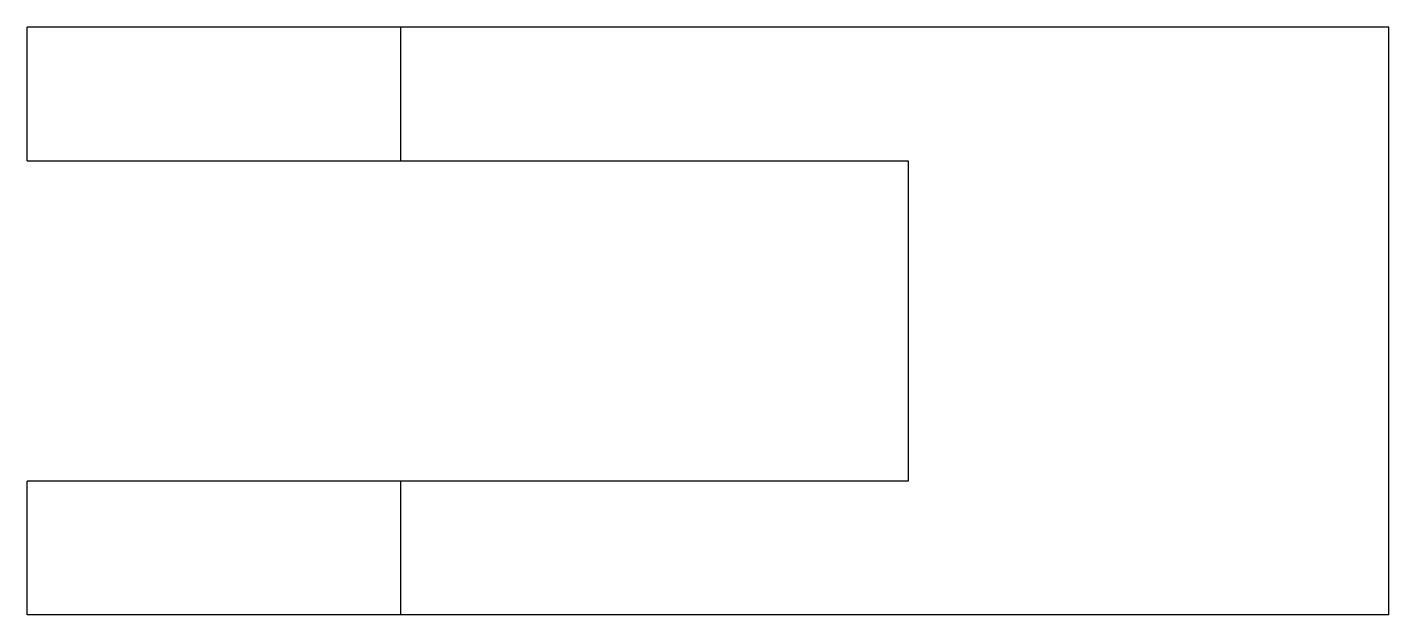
# Model space of a CAD drawing. Header units: metres. Extents: x -13 to 38, y -22 to 0.
import ezdxf

# ---------------------------------------------------------------- set-up
doc = ezdxf.new("R2010")
doc.units = ezdxf.units.M

msp = doc.modelspace()

# ---------------------------------------------------------------- linework, layer by layer
for points in [[(-13, -5), (-13, -4.9), (-13, -4.8), (-13, -4.7), (-13, -4.6), (-13, -4.5), (-13, -4.4), (-13, -4.3), (-13, -4.2), (-13, -4.1), (-13, -4), (-13, -3.9), (-13, -3.8), (-13, -3.7), (-13, -3.6), (-13, -3.5), (-13, -3.4), (-13, -3.3), (-13, -3.2), (-13, -3.1), (-13, -3), (-13, -2.9), (-13, -2.8), (-13, -2.7), (-13, -2.6), (-13, -2.5), (-13, -2.4), (-13, -2.3), (-13, -2.2), (-13, -2.1), (-13, -2), (-13, -1.9), (-13, -1.8), (-13, -1.7), (-13, -1.6), (-13, -1.5), (-13, -1.4), (-13, -1.3), (-13, -1.2), (-13, -1.1), (-13, -1), (-13, -0.9), (-13, -0.8), (-13, -0.7), (-13, -0.6), (-13, -0.5), (-13, -0.4), (-13, -0.3), (-13, -0.2), (-13, -0.1), (-13, 0)], [(1, 0), (0.951, 0), (0.902, 0), (0.853, 0), (0.762, 0), (0.617, 0), (0.472, 0), (0.327, 0), (0.107, 0), (-0.127, 0), (-0.36, 0), (-0.616, 0), (-0.926, 0), (-1.237, 0), (-1.547, 0), (-1.901, 0), (-2.273, 0), (-2.644, 0), (-3.022, 0), (-3.436, 0), (-3.851, 0), (-4.265, 0), (-4.692, 0), (-5.128, 0), (-5.564, 0), (-6, 0), (-6.436, 0), (-6.872, 0), (-7.308, 0), (-7.735, 0), (-8.149, 0), (-8.564, 0), (-8.978, 0), (-9.356, 0), (-9.727, 0), (-10.099, 0), (-10.453, 0), (-10.763, 0), (-11.074, 0), (-11.384, 0), (-11.64, 0), (-11.873, 0), (-12.107, 0), (-12.327, 0), (-12.472, 0), (-12.617, 0), (-12.762, 0), (-12.853, 0), (-12.902, 0), (-12.951, 0), (-13, 0)], [(1, -5), (1, -4.9), (1, -4.8), (1, -4.7), (1, -4.6), (1, -4.5), (1, -4.4), (1, -4.3), (1, -4.2), (1, -4.1), (1, -4), (1, -3.9), (1, -3.8), (1, -3.7), (1, -3.6), (1, -3.5), (1, -3.4), (1, -3.3), (1, -3.2), (1, -3.1), (1, -3), (1, -2.9), (1, -2.8), (1, -2.7), (1, -2.6), (1, -2.5), (1, -2.4), (1, -2.3), (1, -2.2), (1, -2.1), (1, -2), (1, -1.9), (1, -1.8), (1, -1.7), (1, -1.6), (1, -1.5), (1, -1.4), (1, -1.3), (1, -1.2), (1, -1.1), (1, -1), (1, -0.9), (1, -0.8), (1, -0.7), (1, -0.6), (1, -0.5), (1, -0.4), (1, -0.3), (1, -0.2), (1, -0.1), (1, 0)], [(38, 0), (37.26, 0), (36.52, 0), (35.78, 0), (35.04, 0), (34.3, 0), (33.56, 0), (32.82, 0), (32.08, 0), (31.34, 0), (30.6, 0), (29.86, 0), (29.12, 0), (28.38, 0), (27.64, 0), (26.9, 0), (26.16, 0), (25.42, 0), (24.68, 0), (23.94, 0), (23.2, 0), (22.46, 0), (21.72, 0), (20.98, 0), (20.24, 0), (19.5, 0), (18.76, 0), (18.02, 0), (17.28, 0), (16.54, 0), (15.8, 0), (15.06, 0), (14.32, 0), (13.58, 0), (12.84, 0), (12.1, 0), (11.36, 0), (10.62, 0), (9.88, 0), (9.14, 0), (8.4, 0), (7.66, 0), (6.92, 0), (6.18, 0), (5.44, 0), (4.7, 0), (3.96, 0), (3.22, 0), (2.48, 0), (1.74, 0), (1, 0)], [(38, -22), (38, -21.56), (38, -21.12), (38, -20.68), (38, -20.24), (38, -19.8), (38, -19.36), (38, -18.92), (38, -18.48), (38, -18.04), (38, -17.6), (38, -17.16), (38, -16.72), (38, -16.28), (38, -15.84), (38, -15.4), (38, -14.96), (38, -14.52), (38, -14.08), (38, -13.64), (38, -13.2), (38, -12.76), (38, -12.32), (38, -11.88), (38, -11.44), (38, -11), (38, -10.56), (38, -10.12), (38, -9.68), (38, -9.24), (38, -8.8), (38, -8.36), (38, -7.92), (38, -7.48), (38, -7.04), (38, -6.6), (38, -6.16), (38, -5.72), (38, -5.28), (38, -4.84), (38, -4.4), (38, -3.96), (38, -3.52), (38, -3.08), (38, -2.64), (38, -2.2), (38, -1.76), (38, -1.32), (38, -0.88), (38, -0.44), (38, 0)], [(-13, -5), (-12.951, -5), (-12.902, -5), (-12.853, -5), (-12.762, -5), (-12.617, -5), (-12.472, -5), (-12.327, -5), (-12.107, -5), (-11.873, -5), (-11.64, -5), (-11.384, -5), (-11.074, -5), (-10.763, -5), (-10.453, -5), (-10.099, -5), (-9.727, -5), (-9.356, -5), (-8.978, -5), (-8.564, -5), (-8.149, -5), (-7.735, -5), (-7.308, -5), (-6.872, -5), (-6.436, -5), (-6, -5), (-5.564, -5), (-5.128, -5), (-4.692, -5), (-4.265, -5), (-3.851, -5), (-3.436, -5), (-3.022, -5), (-2.644, -5), (-2.273, -5), (-1.901, -5), (-1.547, -5), (-1.237, -5), (-0.926, -5), (-0.616, -5), (-0.36, -5), (-0.127, -5), (0.107, -5), (0.327, -5), (0.472, -5), (0.617, -5), (0.762, -5), (0.853, -5), (0.902, -5), (0.951, -5), (1, -5)], [(1, -5), (1.38, -5), (1.76, -5), (2.14, -5), (2.52, -5), (2.9, -5), (3.28, -5), (3.66, -5), (4.04, -5), (4.42, -5), (4.8, -5), (5.18, -5), (5.56, -5), (5.94, -5), (6.32, -5), (6.7, -5), (7.08, -5), (7.46, -5), (7.84, -5), (8.22, -5), (8.6, -5), (8.98, -5), (9.36, -5), (9.74, -5), (10.12, -5), (10.5, -5), (10.88, -5), (11.26, -5), (11.64, -5), (12.02, -5), (12.4, -5), (12.78, -5), (13.16, -5), (13.54, -5), (13.92, -5), (14.3, -5), (14.68, -5), (15.06, -5), (15.44, -5), (15.82, -5), (16.2, -5), (16.58, -5), (16.96, -5), (17.34, -5), (17.72, -5), (18.1, -5), (18.48, -5), (18.86, -5), (19.24, -5), (19.62, -5), (20, -5)], [(20, -5), (20, -5.24), (20, -5.48), (20, -5.72), (20, -5.96), (20, -6.2), (20, -6.44), (20, -6.68), (20, -6.92), (20, -7.16), (20, -7.4), (20, -7.64), (20, -7.88), (20, -8.12), (20, -8.36), (20, -8.6), (20, -8.84), (20, -9.08), (20, -9.32), (20, -9.56), (20, -9.8), (20, -10.04), (20, -10.28), (20, -10.52), (20, -10.76), (20, -11), (20, -11.24), (20, -11.48), (20, -11.72), (20, -11.96), (20, -12.2), (20, -12.44), (20, -12.68), (20, -12.92), (20, -13.16), (20, -13.4), (20, -13.64), (20, -13.88), (20, -14.12), (20, -14.36), (20, -14.6), (20, -14.84), (20, -15.08), (20, -15.32), (20, -15.56), (20, -15.8), (20, -16.04), (20, -16.28), (20, -16.52), (20, -16.76), (20, -17)], [(1, -17), (0.951, -17), (0.902, -17), (0.853, -17), (0.762, -17), (0.617, -17), (0.472, -17), (0.327, -17), (0.107, -17), (-0.127, -17), (-0.36, -17), (-0.616, -17), (-0.926, -17), (-1.237, -17), (-1.547, -17), (-1.901, -17), (-2.273, -17), (-2.644, -17), (-3.022, -17), (-3.436, -17), (-3.851, -17), (-4.265, -17), (-4.692, -17), (-5.128, -17), (-5.564, -17), (-6, -17), (-6.436, -17), (-6.872, -17), (-7.308, -17), (-7.735, -17), (-8.149, -17), (-8.564, -17), (-8.978, -17), (-9.356, -17), (-9.727, -17), (-10.099, -17), (-10.453, -17), (-10.763, -17), (-11.074, -17), (-11.384, -17), (-11.64, -17), (-11.873, -17), (-12.107, -17), (-12.327, -17), (-12.472, -17), (-12.617, -17), (-12.762, -17), (-12.853, -17), (-12.902, -17), (-12.951, -17), (-13, -17)], [(-13, -22), (-13, -21.9), (-13, -21.8), (-13, -21.7), (-13, -21.6), (-13, -21.5), (-13, -21.4), (-13, -21.3), (-13, -21.2), (-13, -21.1), (-13, -21), (-13, -20.9), (-13, -20.8), (-13, -20.7), (-13, -20.6), (-13, -20.5), (-13, -20.4), (-13, -20.3), (-13, -20.2), (-13, -20.1), (-13, -20), (-13, -19.9), (-13, -19.8), (-13, -19.7), (-13, -19.6), (-13, -19.5), (-13, -19.4), (-13, -19.3), (-13, -19.2), (-13, -19.1), (-13, -19), (-13, -18.9), (-13, -18.8), (-13, -18.7), (-13, -18.6), (-13, -18.5), (-13, -18.4), (-13, -18.3), (-13, -18.2), (-13, -18.1), (-13, -18), (-13, -17.9), (-13, -17.8), (-13, -17.7), (-13, -17.6), (-13, -17.5), (-13, -17.4), (-13, -17.3), (-13, -17.2), (-13, -17.1), (-13, -17)], [(20, -17), (19.62, -17), (19.24, -17), (18.86, -17), (18.48, -17), (18.1, -17), (17.72, -17), (17.34, -17), (16.96, -17), (16.58, -17), (16.2, -17), (15.82, -17), (15.44, -17), (15.06, -17), (14.68, -17), (14.3, -17), (13.92, -17), (13.54, -17), (13.16, -17), (12.78, -17), (12.4, -17), (12.02, -17), (11.64, -17), (11.26, -17), (10.88, -17), (10.5, -17), (10.12, -17), (9.74, -17), (9.36, -17), (8.98, -17), (8.6, -17), (8.22, -17), (7.84, -17), (7.46, -17), (7.08, -17), (6.7, -17), (6.32, -17), (5.94, -17), (5.56, -17), (5.18, -17), (4.8, -17), (4.42, -17), (4.04, -17), (3.66, -17), (3.28, -17), (2.9, -17), (2.52, -17), (2.14, -17), (1.76, -17), (1.38, -17), (1, -17)], [(1, -22), (1, -21.9), (1, -21.8), (1, -21.7), (1, -21.6), (1, -21.5), (1, -21.4), (1, -21.3), (1, -21.2), (1, -21.1), (1, -21), (1, -20.9), (1, -20.8), (1, -20.7), (1, -20.6), (1, -20.5), (1, -20.4), (1, -20.3), (1, -20.2), (1, -20.1), (1, -20), (1, -19.9), (1, -19.8), (1, -19.7), (1, -19.6), (1, -19.5), (1, -19.4), (1, -19.3), (1, -19.2), (1, -19.1), (1, -19), (1, -18.9), (1, -18.8), (1, -18.7), (1, -18.6), (1, -18.5), (1, -18.4), (1, -18.3), (1, -18.2), (1, -18.1), (1, -18), (1, -17.9), (1, -17.8), (1, -17.7), (1, -17.6), (1, -17.5), (1, -17.4), (1, -17.3), (1, -17.2), (1, -17.1), (1, -17)], [(1, -22), (0.951, -22), (0.902, -22), (0.853, -22), (0.762, -22), (0.617, -22), (0.472, -22), (0.327, -22), (0.107, -22), (-0.127, -22), (-0.36, -22), (-0.616, -22), (-0.926, -22), (-1.237, -22), (-1.547, -22), (-1.901, -22), (-2.273, -22), (-2.644, -22), (-3.022, -22), (-3.436, -22), (-3.851, -22), (-4.265, -22), (-4.692, -22), (-5.128, -22), (-5.564, -22), (-6, -22), (-6.436, -22), (-6.872, -22), (-7.308, -22), (-7.735, -22), (-8.149, -22), (-8.564, -22), (-8.978, -22), (-9.356, -22), (-9.727, -22), (-10.099, -22), (-10.453, -22), (-10.763, -22), (-11.074, -22), (-11.384, -22), (-11.64, -22), (-11.873, -22), (-12.107, -22), (-12.327, -22), (-12.472, -22), (-12.617, -22), (-12.762, -22), (-12.853, -22), (-12.902, -22), (-12.951, -22), (-13, -22)], [(38, -22), (37.26, -22), (36.52, -22), (35.78, -22), (35.04, -22), (34.3, -22), (33.56, -22), (32.82, -22), (32.08, -22), (31.34, -22), (30.6, -22), (29.86, -22), (29.12, -22), (28.38, -22), (27.64, -22), (26.9, -22), (26.16, -22), (25.42, -22), (24.68, -22), (23.94, -22), (23.2, -22), (22.46, -22), (21.72, -22), (20.98, -22), (20.24, -22), (19.5, -22), (18.76, -22), (18.02, -22), (17.28, -22), (16.54, -22), (15.8, -22), (15.06, -22), (14.32, -22), (13.58, -22), (12.84, -22), (12.1, -22), (11.36, -22), (10.62, -22), (9.88, -22), (9.14, -22), (8.4, -22), (7.66, -22), (6.92, -22), (6.18, -22), (5.44, -22), (4.7, -22), (3.96, -22), (3.22, -22), (2.48, -22), (1.74, -22), (1, -22)]]:
    msp.add_lwpolyline(points)

doc.saveas('drawing.dxf')
